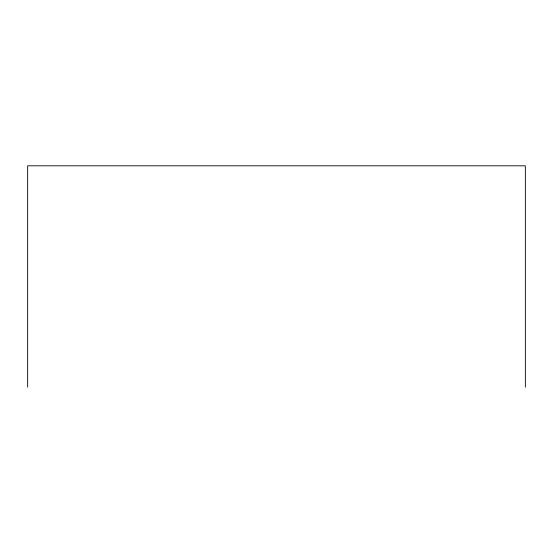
<?xml version="1.0" encoding="UTF-8"?>
<svg xmlns="http://www.w3.org/2000/svg" width="553" height="553" viewBox="0 0 553 553"><rect width="100%" height="100%" fill="white"/><g stroke="black" fill="none" stroke-linecap="round" stroke-linejoin="round"><path stroke-width="0.83" d="M525.35 387.19L525.35 165.81L27.65 165.81L27.65 387.19"/></g></svg>
